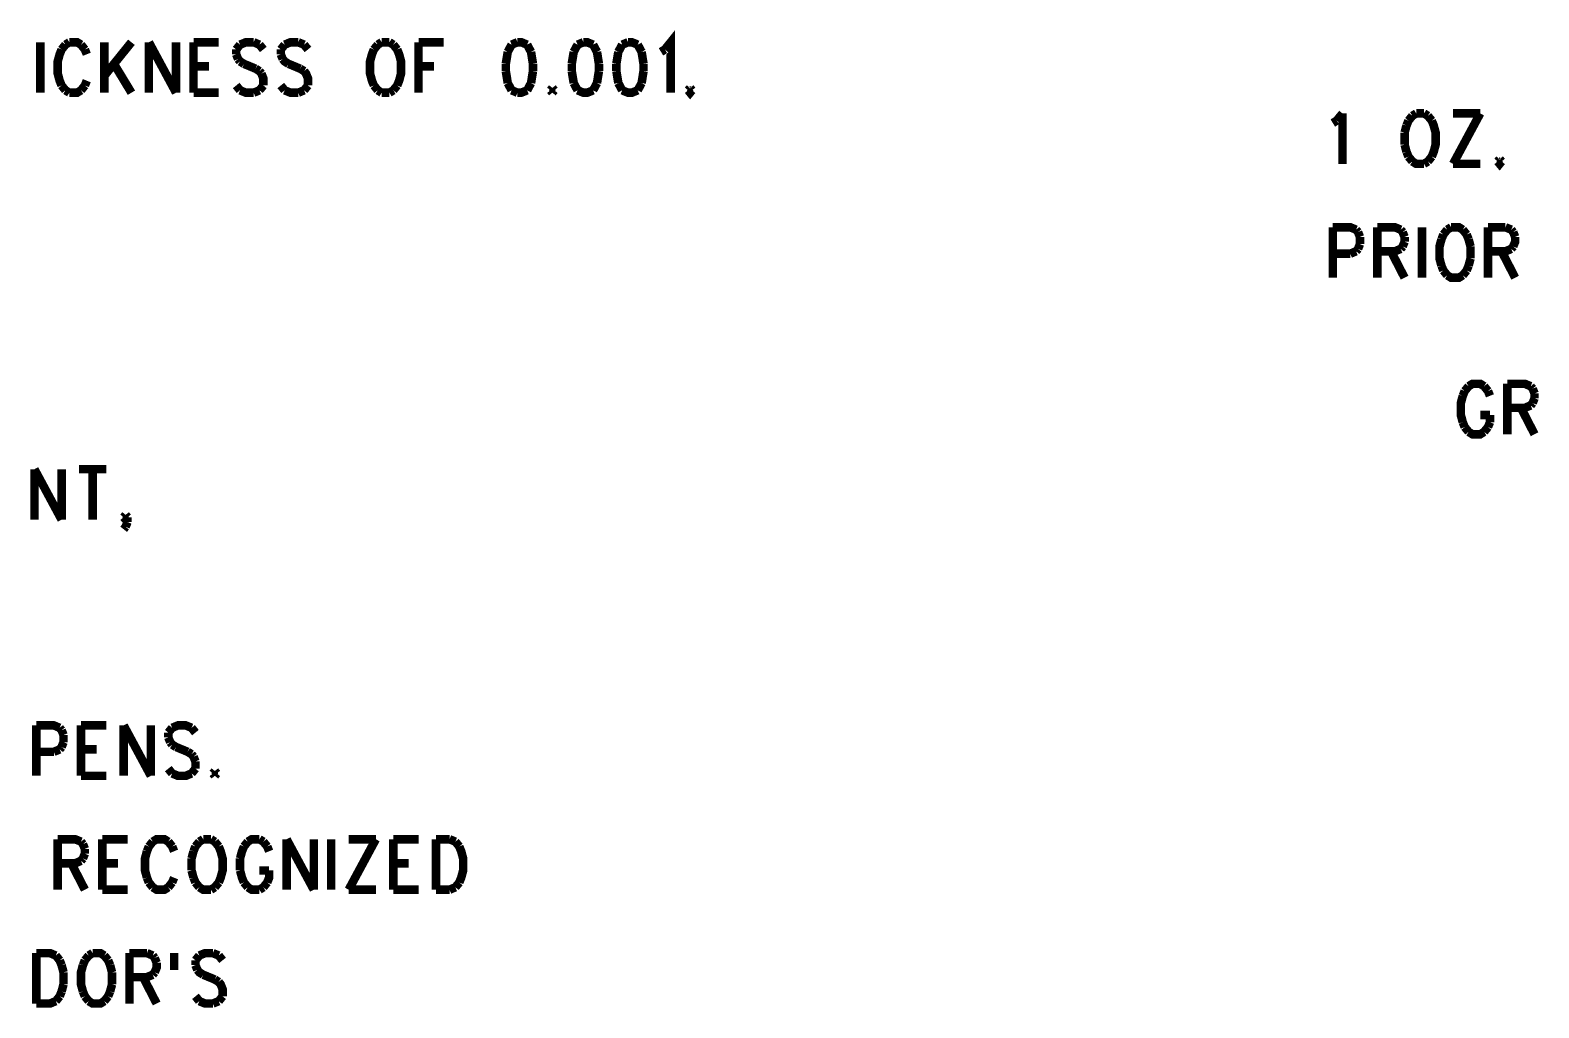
# Model space of a CAD drawing. Extents: x 7.3 to 18.3, y 4.7 to 13.
# Drawn here: x 11.818 to 14.47, y 5.2 to 6.917 of the extents above; entities that cross this region are included whole.
import ezdxf

# ---------------------------------------------------------------- set-up
doc = ezdxf.new("R2010")
doc.units = 0
doc.layers.add('DD_PHO', color=6, linetype='CONTINUOUS')

msp = doc.modelspace()

# ---------------------------------------------------------------- linework, layer by layer
at = {"layer": 'DD_PHO', "const_width": 0.015}
for points in [[(11.8359, 6.89609), (11.8359, 6.8075)], [(11.88022, 6.89187), (11.8734, 6.88343)], [(11.88704, 6.89609), (11.88022, 6.89187)], [(11.9075, 6.89187), (11.90068, 6.89609), (11.88704, 6.89609)], [(11.91431, 6.88343), (11.9075, 6.89187)], [(11.9484, 6.89609), (11.9484, 6.8075)], [(11.99613, 6.89609), (11.9484, 6.83703)], [(12.02681, 6.89609), (12.02681, 6.8075)], [(12.02681, 6.89609), (12.07454, 6.8075)], [(12.07454, 6.89609), (12.07454, 6.8075)], [(12.10522, 6.89609), (12.10522, 6.8075)], [(12.10522, 6.89609), (12.14954, 6.89609)], [(12.18704, 6.89187), (12.18022, 6.88343)], [(12.2109, 6.89609), (12.19727, 6.89609), (12.18704, 6.89187)], [(12.22113, 6.89187), (12.2109, 6.89609)], [(12.22795, 6.88343), (12.22113, 6.89187)], [(12.26545, 6.89187), (12.25863, 6.88343)], [(12.28931, 6.89609), (12.27568, 6.89609), (12.26545, 6.89187)], [(12.29954, 6.89187), (12.28931, 6.89609)], [(12.30636, 6.88343), (12.29954, 6.89187)], [(12.42909, 6.89187), (12.42227, 6.88343)], [(12.4359, 6.89609), (12.42909, 6.89187)], [(12.44954, 6.89609), (12.4359, 6.89609)], [(12.45636, 6.89187), (12.44954, 6.89609)], [(12.46318, 6.88343), (12.45636, 6.89187)], [(12.50068, 6.89609), (12.50068, 6.8075)], [(12.50068, 6.89609), (12.545, 6.89609)], [(12.66431, 6.89187), (12.6575, 6.87921)], [(12.67454, 6.89609), (12.66431, 6.89187)], [(12.69159, 6.89187), (12.68136, 6.89609), (12.67454, 6.89609)], [(12.6984, 6.87921), (12.69159, 6.89187)], [(12.78022, 6.89187), (12.7734, 6.87921)], [(12.79045, 6.89609), (12.78022, 6.89187)], [(12.8075, 6.89187), (12.79727, 6.89609), (12.79045, 6.89609)], [(12.81431, 6.87921), (12.8075, 6.89187)], [(12.85863, 6.89187), (12.85181, 6.87921)], [(12.86886, 6.89609), (12.85863, 6.89187)], [(12.8859, 6.89187), (12.87568, 6.89609), (12.86886, 6.89609)], [(12.89272, 6.87921), (12.8859, 6.89187)], [(12.93363, 6.88343), (12.94386, 6.89609), (12.94386, 6.8075)], [(11.8734, 6.88343), (11.87, 6.875), (11.86659, 6.86234), (11.86659, 6.84125), (11.87, 6.82859), (11.8734, 6.82015)], [(11.91772, 6.875), (11.91431, 6.88343)], [(12.18022, 6.88343), (12.18022, 6.875)], [(12.18022, 6.875), (12.18363, 6.86656)], [(12.18363, 6.86656), (12.18704, 6.86234)], [(12.18704, 6.86234), (12.19386, 6.85812)], [(12.25863, 6.88343), (12.25863, 6.875)], [(12.25863, 6.875), (12.26204, 6.86656)], [(12.26204, 6.86656), (12.26545, 6.86234), (12.27227, 6.85812)], [(12.42227, 6.88343), (12.41886, 6.875), (12.41545, 6.86234), (12.41545, 6.84125), (12.41886, 6.82859), (12.42227, 6.82015)], [(12.46318, 6.82015), (12.46659, 6.82859), (12.47, 6.84125), (12.47, 6.86234), (12.46659, 6.875), (12.46318, 6.88343)], [(12.6575, 6.87921), (12.65409, 6.85812)], [(12.70181, 6.85812), (12.6984, 6.87921)], [(12.7734, 6.87921), (12.77, 6.85812)], [(12.81772, 6.85812), (12.81431, 6.87921)], [(12.85181, 6.87921), (12.8484, 6.85812)], [(12.89613, 6.85812), (12.89272, 6.87921)], [(12.92681, 6.87921), (12.93363, 6.88343)], [(11.96545, 6.85812), (11.99613, 6.8075)], [(12.10522, 6.8539), (12.1325, 6.8539)], [(12.19386, 6.85812), (12.21431, 6.84968)], [(12.21431, 6.84968), (12.22113, 6.84546)], [(12.22113, 6.84546), (12.22454, 6.84125)], [(12.22454, 6.84125), (12.22795, 6.83281), (12.22795, 6.82015)], [(12.27227, 6.85812), (12.29272, 6.84968)], [(12.29272, 6.84968), (12.29954, 6.84546)], [(12.29954, 6.84546), (12.30295, 6.84125), (12.30636, 6.83281), (12.30636, 6.82015)], [(12.50068, 6.8539), (12.52795, 6.8539)], [(12.65409, 6.85812), (12.65409, 6.84546)], [(12.65409, 6.84546), (12.6575, 6.82437)], [(12.6984, 6.82437), (12.70181, 6.84546)], [(12.70181, 6.84546), (12.70181, 6.85812)], [(12.77, 6.85812), (12.77, 6.84546)], [(12.77, 6.84546), (12.7734, 6.82437)], [(12.81431, 6.82437), (12.81772, 6.84546)], [(12.81772, 6.84546), (12.81772, 6.85812)], [(12.8484, 6.85812), (12.8484, 6.84546)], [(12.8484, 6.84546), (12.85181, 6.82437)], [(12.89272, 6.82437), (12.89613, 6.84546)], [(12.89613, 6.84546), (12.89613, 6.85812)], [(11.8734, 6.82015), (11.88022, 6.81171)], [(11.88022, 6.81171), (11.88704, 6.8075)], [(11.88704, 6.8075), (11.90068, 6.8075), (11.9075, 6.81171)], [(11.9075, 6.81171), (11.91431, 6.82015)], [(11.91431, 6.82015), (11.91772, 6.82859)], [(12.10522, 6.8075), (12.14954, 6.8075)], [(12.18704, 6.81171), (12.18022, 6.82015)], [(12.2109, 6.8075), (12.19727, 6.8075), (12.18704, 6.81171)], [(12.22113, 6.81171), (12.2109, 6.8075)], [(12.22795, 6.82015), (12.22113, 6.81171)], [(12.26545, 6.81171), (12.25863, 6.82015)], [(12.28931, 6.8075), (12.27568, 6.8075), (12.26545, 6.81171)], [(12.29954, 6.81171), (12.28931, 6.8075)], [(12.30636, 6.82015), (12.29954, 6.81171)], [(12.42227, 6.82015), (12.42909, 6.81171)], [(12.42909, 6.81171), (12.4359, 6.8075)], [(12.4359, 6.8075), (12.44954, 6.8075)], [(12.44954, 6.8075), (12.45636, 6.81171)], [(12.45636, 6.81171), (12.46318, 6.82015)], [(12.6575, 6.82437), (12.66431, 6.81171)], [(12.66431, 6.81171), (12.67454, 6.8075)], [(12.67454, 6.8075), (12.68136, 6.8075), (12.69159, 6.81171)], [(12.69159, 6.81171), (12.6984, 6.82437)], [(12.7359, 6.81593), (12.7325, 6.81171)], [(12.7325, 6.81171), (12.7359, 6.8075)], [(12.73931, 6.81171), (12.7359, 6.81593)], [(12.7359, 6.8075), (12.73931, 6.81171)], [(12.7734, 6.82437), (12.78022, 6.81171)], [(12.78022, 6.81171), (12.79045, 6.8075), (12.79727, 6.8075), (12.8075, 6.81171)], [(12.8075, 6.81171), (12.81431, 6.82437)], [(12.85181, 6.82437), (12.85863, 6.81171)], [(12.85863, 6.81171), (12.86886, 6.8075), (12.87568, 6.8075), (12.8859, 6.81171)], [(12.8859, 6.81171), (12.89272, 6.82437)], [(12.97795, 6.81593), (12.97454, 6.81171)], [(12.97454, 6.81171), (12.97795, 6.8075), (12.98136, 6.81171)], [(12.98136, 6.81171), (12.97795, 6.81593)], [(14.1075, 6.75421), (14.11431, 6.75843)], [(14.11431, 6.75843), (14.12454, 6.77109)], [(14.12454, 6.77109), (14.12454, 6.6825)], [(14.24045, 6.75843), (14.23704, 6.75)], [(14.24727, 6.76687), (14.24045, 6.75843)], [(14.25409, 6.77109), (14.24727, 6.76687)], [(14.26772, 6.77109), (14.25409, 6.77109)], [(14.27454, 6.76687), (14.26772, 6.77109)], [(14.28136, 6.75843), (14.27454, 6.76687)], [(14.28136, 6.69515), (14.28477, 6.70359), (14.28818, 6.71625), (14.28818, 6.73734), (14.28477, 6.75), (14.28136, 6.75843)], [(14.36659, 6.77109), (14.31886, 6.6825)], [(14.31886, 6.77109), (14.36659, 6.77109)], [(14.23704, 6.75), (14.23363, 6.73734)], [(14.23363, 6.73734), (14.23363, 6.71625)], [(14.23363, 6.71625), (14.23704, 6.70359)], [(14.23704, 6.70359), (14.24045, 6.69515)], [(14.24045, 6.69515), (14.24727, 6.68671)], [(14.24727, 6.68671), (14.25409, 6.6825), (14.26772, 6.6825)], [(14.26772, 6.6825), (14.27454, 6.68671)], [(14.27454, 6.68671), (14.28136, 6.69515)], [(14.31886, 6.6825), (14.36659, 6.6825)], [(14.40068, 6.69093), (14.39727, 6.68671)], [(14.39727, 6.68671), (14.40068, 6.6825), (14.40409, 6.68671)], [(14.40409, 6.68671), (14.40068, 6.69093)], [(14.1075, 6.57109), (14.1075, 6.4825)], [(14.1075, 6.57109), (14.13818, 6.57109), (14.1484, 6.56687)], [(14.1859, 6.57109), (14.1859, 6.4825)], [(14.1859, 6.57109), (14.21659, 6.57109), (14.22681, 6.56687)], [(14.26431, 6.57109), (14.26431, 6.4825)], [(14.31545, 6.57109), (14.30863, 6.56687)], [(14.3359, 6.56687), (14.32909, 6.57109), (14.31545, 6.57109)], [(14.38022, 6.57109), (14.38022, 6.4825)], [(14.38022, 6.57109), (14.4109, 6.57109)], [(14.4109, 6.57109), (14.42113, 6.56687)], [(14.1484, 6.56687), (14.15181, 6.56265)], [(14.15181, 6.56265), (14.15522, 6.55421)], [(14.15522, 6.54156), (14.15181, 6.53312)], [(14.15522, 6.55421), (14.15522, 6.54156)], [(14.22681, 6.56687), (14.23022, 6.56265)], [(14.23022, 6.56265), (14.23363, 6.55421)], [(14.23363, 6.54578), (14.23022, 6.53734)], [(14.23363, 6.55421), (14.23363, 6.54578)], [(14.2984, 6.55), (14.295, 6.53734), (14.295, 6.51625), (14.2984, 6.50359)], [(14.30181, 6.55843), (14.2984, 6.55)], [(14.30863, 6.56687), (14.30181, 6.55843)], [(14.34272, 6.55843), (14.3359, 6.56687)], [(14.34613, 6.55), (14.34272, 6.55843)], [(14.34954, 6.53734), (14.34613, 6.55)], [(14.42113, 6.56687), (14.42454, 6.56265)], [(14.42454, 6.56265), (14.42795, 6.55421)], [(14.42795, 6.55421), (14.42795, 6.54578), (14.42454, 6.53734)], [(14.13818, 6.52468), (14.1075, 6.52468)], [(14.1484, 6.5289), (14.13818, 6.52468)], [(14.15181, 6.53312), (14.1484, 6.5289)], [(14.21659, 6.5289), (14.1859, 6.5289)], [(14.20977, 6.5289), (14.23363, 6.4825)], [(14.22681, 6.53312), (14.21659, 6.5289)], [(14.23022, 6.53734), (14.22681, 6.53312)], [(14.34613, 6.50359), (14.34954, 6.51625)], [(14.34954, 6.51625), (14.34954, 6.53734)], [(14.4109, 6.5289), (14.38022, 6.5289)], [(14.40409, 6.5289), (14.42795, 6.4825)], [(14.42113, 6.53312), (14.4109, 6.5289)], [(14.42454, 6.53734), (14.42113, 6.53312)], [(14.2984, 6.50359), (14.30181, 6.49515)], [(14.30181, 6.49515), (14.30863, 6.48671)], [(14.3359, 6.48671), (14.34272, 6.49515)], [(14.34272, 6.49515), (14.34613, 6.50359)], [(14.30863, 6.48671), (14.31545, 6.4825), (14.32909, 6.4825), (14.3359, 6.48671)], [(14.33931, 6.28343), (14.3359, 6.275)], [(14.34613, 6.29187), (14.33931, 6.28343)], [(14.3734, 6.29187), (14.36659, 6.29609), (14.35295, 6.29609), (14.34613, 6.29187)], [(14.38022, 6.28343), (14.3734, 6.29187)], [(14.38363, 6.275), (14.38022, 6.28343)], [(14.41431, 6.29609), (14.41431, 6.2075)], [(14.41431, 6.29609), (14.445, 6.29609), (14.45522, 6.29187)], [(14.45522, 6.29187), (14.45863, 6.28765)], [(14.45863, 6.28765), (14.46204, 6.27921)], [(14.46204, 6.27921), (14.46204, 6.27078)], [(14.3359, 6.275), (14.3325, 6.26234), (14.3325, 6.24125), (14.3359, 6.22859)], [(14.445, 6.2539), (14.41431, 6.2539)], [(14.43818, 6.2539), (14.46204, 6.2075)], [(14.45522, 6.25812), (14.445, 6.2539)], [(14.45863, 6.26234), (14.45522, 6.25812)], [(14.46204, 6.27078), (14.45863, 6.26234)], [(14.3359, 6.22859), (14.33931, 6.22015)], [(14.36659, 6.24125), (14.38363, 6.24125)], [(14.38022, 6.22015), (14.38363, 6.22859)], [(14.38363, 6.22859), (14.38363, 6.24125)], [(14.33931, 6.22015), (14.34613, 6.21171)], [(14.34613, 6.21171), (14.35295, 6.2075), (14.36659, 6.2075), (14.3734, 6.21171)], [(14.3734, 6.21171), (14.38022, 6.22015)], [(11.82568, 6.14609), (11.82568, 6.0575)], [(11.82568, 6.14609), (11.8734, 6.0575)], [(11.8734, 6.14609), (11.8734, 6.0575)], [(11.90409, 6.14609), (11.95181, 6.14609)], [(11.92795, 6.14609), (11.92795, 6.0575)], [(11.9825, 6.06171), (11.9859, 6.06593)], [(11.9859, 6.06593), (11.98931, 6.06171)], [(11.9859, 6.0575), (11.9825, 6.06171)], [(11.9859, 6.04484), (11.9825, 6.04062)], [(11.98931, 6.06171), (11.9859, 6.0575)], [(11.98931, 6.05328), (11.9859, 6.04484)], [(11.98931, 6.06171), (11.98931, 6.05328)], [(11.82909, 5.69609), (11.82909, 5.6075)], [(11.82909, 5.69609), (11.85977, 5.69609), (11.87, 5.69187)], [(11.9075, 5.69609), (11.9075, 5.6075)], [(11.9075, 5.69609), (11.95181, 5.69609)], [(11.9825, 5.69609), (11.9825, 5.6075)], [(11.9825, 5.69609), (12.03022, 5.6075)], [(12.03022, 5.69609), (12.03022, 5.6075)], [(12.10181, 5.69187), (12.09159, 5.69609), (12.07795, 5.69609), (12.06772, 5.69187)], [(11.87, 5.69187), (11.8734, 5.68765)], [(11.8734, 5.68765), (11.87681, 5.67921)], [(11.87681, 5.66656), (11.8734, 5.65812)], [(11.87681, 5.67921), (11.87681, 5.66656)], [(12.06772, 5.69187), (12.0609, 5.68343)], [(12.0609, 5.68343), (12.0609, 5.675)], [(12.0609, 5.675), (12.06431, 5.66656)], [(12.06431, 5.66656), (12.06772, 5.66234)], [(12.10863, 5.68343), (12.10181, 5.69187)], [(11.85977, 5.64968), (11.82909, 5.64968)], [(11.87, 5.6539), (11.85977, 5.64968)], [(11.8734, 5.65812), (11.87, 5.6539)], [(11.9075, 5.6539), (11.93477, 5.6539)], [(12.06772, 5.66234), (12.07454, 5.65812)], [(12.07454, 5.65812), (12.095, 5.64968)], [(12.095, 5.64968), (12.10181, 5.64546)], [(12.10181, 5.64546), (12.10522, 5.64125)], [(12.10522, 5.64125), (12.10863, 5.63281)], [(12.06772, 5.61171), (12.0609, 5.62015)], [(12.10863, 5.62015), (12.10181, 5.61171)], [(12.10863, 5.63281), (12.10863, 5.62015)], [(12.14272, 5.61593), (12.13931, 5.61171)], [(12.14613, 5.61171), (12.14272, 5.61593)], [(11.9075, 5.6075), (11.95181, 5.6075)], [(12.10181, 5.61171), (12.09159, 5.6075), (12.07795, 5.6075), (12.06772, 5.61171)], [(12.13931, 5.61171), (12.14272, 5.6075)], [(12.14272, 5.6075), (12.14613, 5.61171)], [(11.86659, 5.49609), (11.86659, 5.4075)], [(11.86659, 5.49609), (11.89727, 5.49609), (11.9075, 5.49187)], [(11.9075, 5.49187), (11.9109, 5.48765)], [(11.9109, 5.48765), (11.91431, 5.47921)], [(11.945, 5.49609), (11.945, 5.4075)], [(11.945, 5.49609), (11.98931, 5.49609)], [(12.02681, 5.48343), (12.0234, 5.475)], [(12.03363, 5.49187), (12.02681, 5.48343)], [(12.0609, 5.49187), (12.05409, 5.49609), (12.04045, 5.49609), (12.03363, 5.49187)], [(12.06772, 5.48343), (12.0609, 5.49187)], [(12.07113, 5.475), (12.06772, 5.48343)], [(12.10863, 5.48343), (12.10522, 5.475)], [(12.11545, 5.49187), (12.10863, 5.48343)], [(12.12227, 5.49609), (12.11545, 5.49187)], [(12.1359, 5.49609), (12.12227, 5.49609)], [(12.14272, 5.49187), (12.1359, 5.49609)], [(12.14954, 5.48343), (12.14272, 5.49187)], [(12.14954, 5.42015), (12.15295, 5.42859), (12.15636, 5.44125), (12.15636, 5.46234), (12.15295, 5.475), (12.14954, 5.48343)], [(12.19386, 5.48343), (12.19045, 5.475), (12.18704, 5.46234)], [(12.20068, 5.49187), (12.19386, 5.48343)], [(12.22113, 5.49609), (12.2075, 5.49609), (12.20068, 5.49187)], [(12.22795, 5.49187), (12.22113, 5.49609)], [(12.23477, 5.48343), (12.22795, 5.49187)], [(12.23818, 5.475), (12.23477, 5.48343)], [(12.26886, 5.49609), (12.26886, 5.4075)], [(12.26886, 5.49609), (12.31659, 5.4075)], [(12.31659, 5.49609), (12.31659, 5.4075)], [(12.34727, 5.49609), (12.34727, 5.4075)], [(12.42568, 5.49609), (12.37795, 5.4075)], [(12.37795, 5.49609), (12.42568, 5.49609)], [(12.45636, 5.49609), (12.45636, 5.4075)], [(12.45636, 5.49609), (12.50068, 5.49609)], [(12.53136, 5.49609), (12.53136, 5.4075)], [(12.53136, 5.49609), (12.55522, 5.49609)], [(12.55522, 5.49609), (12.56545, 5.49187)], [(12.56545, 5.49187), (12.57227, 5.48343)], [(12.57227, 5.48343), (12.57568, 5.475), (12.57909, 5.46234), (12.57909, 5.44125), (12.57568, 5.42859), (12.57227, 5.42015)], [(11.9075, 5.45812), (11.89727, 5.4539)], [(11.9109, 5.46234), (11.9075, 5.45812)], [(11.91431, 5.47078), (11.9109, 5.46234)], [(11.91431, 5.47921), (11.91431, 5.47078)], [(12.0234, 5.475), (12.02, 5.46234), (12.02, 5.44125), (12.0234, 5.42859)], [(12.10522, 5.475), (12.10181, 5.46234)], [(12.10181, 5.46234), (12.10181, 5.44125)], [(12.18704, 5.46234), (12.18704, 5.44125)], [(11.89727, 5.4539), (11.86659, 5.4539)], [(11.89045, 5.4539), (11.91431, 5.4075)], [(11.945, 5.4539), (11.97227, 5.4539)], [(12.0234, 5.42859), (12.02681, 5.42015)], [(12.06772, 5.42015), (12.07113, 5.42859)], [(12.10181, 5.44125), (12.10522, 5.42859)], [(12.10522, 5.42859), (12.10863, 5.42015)], [(12.18704, 5.44125), (12.19045, 5.42859), (12.19386, 5.42015)], [(12.22113, 5.44125), (12.23818, 5.44125)], [(12.23477, 5.42015), (12.23818, 5.42859), (12.23818, 5.44125)], [(12.45636, 5.4539), (12.48363, 5.4539)], [(11.945, 5.4075), (11.98931, 5.4075)], [(12.02681, 5.42015), (12.03363, 5.41171)], [(12.03363, 5.41171), (12.04045, 5.4075), (12.05409, 5.4075), (12.0609, 5.41171)], [(12.0609, 5.41171), (12.06772, 5.42015)], [(12.10863, 5.42015), (12.11545, 5.41171)], [(12.11545, 5.41171), (12.12227, 5.4075), (12.1359, 5.4075)], [(12.1359, 5.4075), (12.14272, 5.41171)], [(12.14272, 5.41171), (12.14954, 5.42015)], [(12.19386, 5.42015), (12.20068, 5.41171)], [(12.20068, 5.41171), (12.2075, 5.4075), (12.22113, 5.4075)], [(12.22113, 5.4075), (12.22795, 5.41171)], [(12.22795, 5.41171), (12.23477, 5.42015)], [(12.37795, 5.4075), (12.42568, 5.4075)], [(12.45636, 5.4075), (12.50068, 5.4075)], [(12.55522, 5.4075), (12.53136, 5.4075)], [(12.56545, 5.41171), (12.55522, 5.4075)], [(12.57227, 5.42015), (12.56545, 5.41171)], [(11.82909, 5.29609), (11.82909, 5.2075)], [(11.82909, 5.29609), (11.85295, 5.29609), (11.86318, 5.29187)], [(11.92795, 5.29609), (11.92113, 5.29187)], [(11.9484, 5.29187), (11.94159, 5.29609), (11.92795, 5.29609)], [(11.99272, 5.29609), (11.99272, 5.2075)], [(11.99272, 5.29609), (12.0234, 5.29609)], [(12.0234, 5.29609), (12.03363, 5.29187)], [(12.07113, 5.29609), (12.07113, 5.26656)], [(12.13931, 5.29609), (12.12568, 5.29609), (12.11545, 5.29187)], [(12.14954, 5.29187), (12.13931, 5.29609)], [(11.86318, 5.29187), (11.87, 5.28343)], [(11.87, 5.28343), (11.8734, 5.275)], [(11.8734, 5.275), (11.87681, 5.26234)], [(11.9109, 5.275), (11.9075, 5.26234), (11.9075, 5.24125), (11.9109, 5.22859)], [(11.91431, 5.28343), (11.9109, 5.275)], [(11.92113, 5.29187), (11.91431, 5.28343)], [(11.95522, 5.28343), (11.9484, 5.29187)], [(11.95863, 5.275), (11.95522, 5.28343)], [(11.96204, 5.26234), (11.95863, 5.275)], [(12.03363, 5.29187), (12.03704, 5.28765)], [(12.03704, 5.28765), (12.04045, 5.27921)], [(12.04045, 5.27921), (12.04045, 5.27078), (12.03704, 5.26234)], [(12.11545, 5.29187), (12.10863, 5.28343)], [(12.10863, 5.28343), (12.10863, 5.275)], [(12.10863, 5.275), (12.11204, 5.26656)], [(12.15636, 5.28343), (12.14954, 5.29187)], [(11.87681, 5.26234), (11.87681, 5.24125)], [(11.96204, 5.24125), (11.96204, 5.26234)], [(12.0234, 5.2539), (11.99272, 5.2539)], [(12.01659, 5.2539), (12.04045, 5.2075)], [(12.03363, 5.25812), (12.0234, 5.2539)], [(12.03704, 5.26234), (12.03363, 5.25812)], [(12.11204, 5.26656), (12.11545, 5.26234), (12.12227, 5.25812)], [(12.12227, 5.25812), (12.14272, 5.24968)], [(12.14272, 5.24968), (12.14954, 5.24546)], [(12.14954, 5.24546), (12.15295, 5.24125), (12.15636, 5.23281), (12.15636, 5.22015)], [(11.87, 5.22015), (11.86318, 5.21171)], [(11.8734, 5.22859), (11.87, 5.22015)], [(11.87681, 5.24125), (11.8734, 5.22859)], [(11.9109, 5.22859), (11.91431, 5.22015)], [(11.91431, 5.22015), (11.92113, 5.21171)], [(11.9484, 5.21171), (11.95522, 5.22015)], [(11.95522, 5.22015), (11.95863, 5.22859)], [(11.95863, 5.22859), (11.96204, 5.24125)], [(12.11545, 5.21171), (12.10863, 5.22015)], [(12.15636, 5.22015), (12.14954, 5.21171)], [(11.86318, 5.21171), (11.85295, 5.2075), (11.82909, 5.2075)], [(11.92113, 5.21171), (11.92795, 5.2075), (11.94159, 5.2075), (11.9484, 5.21171)], [(12.13931, 5.2075), (12.12568, 5.2075), (12.11545, 5.21171)], [(12.14954, 5.21171), (12.13931, 5.2075)]]:
    msp.add_lwpolyline(points, dxfattribs=at)

doc.saveas('drawing.dxf')
